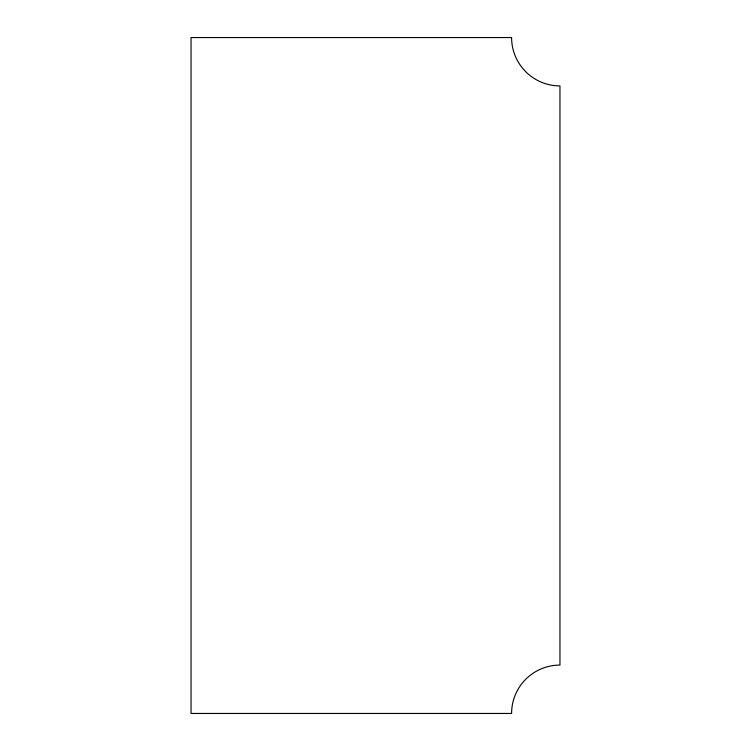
<?xml version="1.0" encoding="UTF-8"?>
<svg xmlns="http://www.w3.org/2000/svg" width="751" height="751" viewBox="0 0 751 751"><rect width="100%" height="100%" fill="white"/><g stroke="black" fill="none" stroke-linecap="round" stroke-linejoin="round"><path stroke-width="1.13" d="M511.591 37.55L191.045 37.55L191.045 713.45L511.591 713.45A48.364 48.364 0 0 1 559.955 665.086L559.955 85.914A48.364 48.364 0 0 1 511.591 37.55"/></g></svg>
